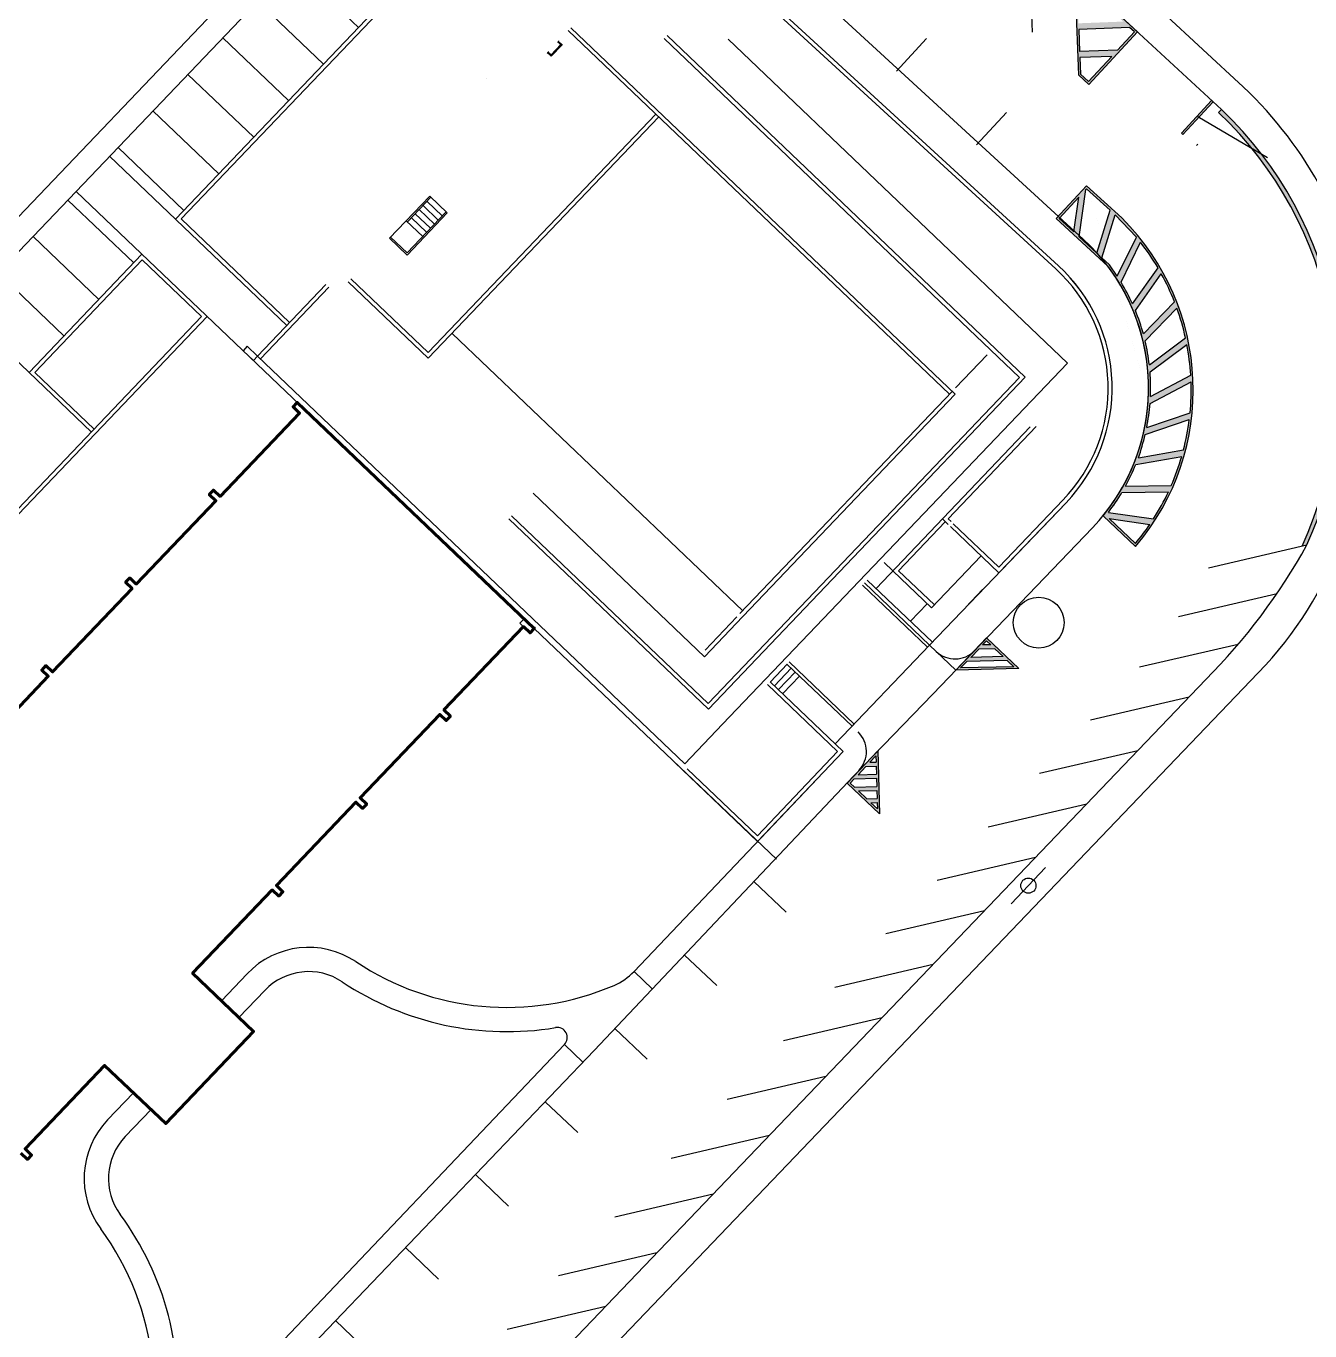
# Model space of a CAD drawing. Header units: millimetres. Extents: x 34038 to 35840, y 10511 to 10922.
# Drawn here: x 34346.5 to 34410, y 10666.8 to 10731.4 of the extents above; entities that cross this region are included whole.
import ezdxf

# ---------------------------------------------------------------- set-up
doc = ezdxf.new("R2010")
doc.units = ezdxf.units.MM
doc.linetypes.add('CONTINUO', pattern=[0])
for name, color, linetype in [('GUIA', 7, 'Continuous'), ('MURO', 2, 'Continuous'), ('PAREDE', 4, 'Continuous'), ('PINTURA BRANCA', 7, 'Continuous'), ('PISO', 31, 'Continuous'), ('piso2', 2, 'Continuous')]:
    doc.layers.add(name, color=color, linetype=linetype)
doc.layers.add('PROJEÇÃO DAS EDIFICAÇÕES', color=4, linetype='Continuous', lineweight=60)

# ---------------------------------------------------------------- blocks, each defined once
blk = doc.blocks.new('12')
at = {"layer": 'PINTURA BRANCA'}
h = blk.add_hatch(color=256, dxfattribs=at)
h.paths.add_polyline_path([(709.5063524391578, 866.5878076270078), (709.3348524387259, 866.3245246753548), (709.2430694875048, 866.7593076274395)], flags=16)
h.paths.add_polyline_path([(709.1846487430099, 867.0360512210649), (709.615513863723, 866.7553897960679), (709.8338367128534, 867.0905541341882), (709.06780725402, 867.5895384083154)], flags=16)
h.paths.add_polyline_path([(710.3346837331574, 868.4351293180409), (710.5979666848099, 868.2636293176096), (710.7694666852412, 868.5269122692622)], flags=16)
h.paths.add_polyline_path([(710.0579401395316, 868.3767085735461), (710.4888052602445, 868.0960471485492), (710.2704824111141, 867.760882810429), (709.5044529522806, 868.259867084556)], flags=16)
h.paths.add_polyline_path([(710.985027265608, 868.6746211296579), (709.2868740274193, 866.0676543903937), (708.8324672768815, 868.2202143791201)])
h.paths.add_polyline_path([(709.009386509525, 867.8662820019409), (709.9429981374185, 867.2581363032485), (710.161320986549, 867.5933006413688), (709.2277093586556, 868.2014463400611), (708.95096576503, 868.1430255955661)], flags=16)
for p, q in [((708.8324672768815, 868.2202143791201), (710.985027265608, 868.6746211296579)), ((710.985027265608, 868.6746211296579), (709.2868740274193, 866.0676543903937)), ((709.2868740274193, 866.0676543903937), (708.8324672768815, 868.2202143791201)), ((708.9509657650299, 868.1430255955661), (709.2277093586556, 868.2014463400611)), ((709.0093865095249, 867.866282001941), (708.95096576503, 868.1430255955661)), ((709.2277093586556, 868.2014463400611), (710.161320986549, 867.5933006413688)), ((709.5044529522806, 868.259867084556), (710.0579401395314, 868.3767085735461)), ((709.5044529522808, 868.259867084556), (710.2704824111141, 867.760882810429)), ((710.0579401395316, 868.3767085735461), (710.4888052602445, 868.0960471485495)), ((710.4888052602445, 868.0960471485492), (710.2704824111141, 867.760882810429)), ((710.334683733157, 868.435129318041), (710.7694666852412, 868.5269122692622)), ((710.3346837331574, 868.4351293180409), (710.5979666848096, 868.2636293176097)), ((710.7694666852414, 868.5269122692623), (710.5979666848099, 868.2636293176096)), ((709.009386509525, 867.8662820019409), (709.9429981374186, 867.2581363032484)), ((709.1846487430099, 867.036051221065), (709.06780725402, 867.5895384083154)), ((709.0678072540201, 867.5895384083155), (709.8338367128534, 867.0905541341882)), ((710.161320986549, 867.5933006413688), (709.9429981374185, 867.2581363032485)), ((709.1846487430099, 867.0360512210649), (709.6155138637231, 866.7553897960678)), ((709.3348524387259, 866.3245246753548), (709.2430694875046, 866.7593076274396)), ((709.2430694875048, 866.7593076274395), (709.5063524391579, 866.5878076270076)), ((709.8338367128533, 867.0905541341882), (709.615513863723, 866.7553897960679)), ((709.5063524391578, 866.5878076270078), (709.3348524387258, 866.3245246753545))]:
    blk.add_line(p, q, dxfattribs=at)
blk = doc.blocks.new('23')
at = {"layer": 'PINTURA BRANCA'}
h = blk.add_hatch(color=256, dxfattribs=at)
h.paths.add_polyline_path([(730.6076939854345, 869.1150008335792), (732.0219075478075, 867.7007872712065), (732.4662726291971, 867.7007872712063), (730.6076939854346, 869.5593659149688)], flags=16)
h.paths.add_polyline_path([(730.6076939854346, 868.8321581211051), (731.7390648353331, 867.7007872712065), (731.1733794103835, 867.7007872712064), (730.6076939854344, 868.266472696156)], flags=16)
h.paths.add_polyline_path([(730.6076939854345, 867.9836299836813), (730.890536697909, 867.7007872712064), (730.6076939854345, 867.7007872712064)], flags=16)
h.paths.add_polyline_path([(730.5076939854343, 869.8007872712063), (732.7076939854344, 867.6007872712063), (730.5076939854343, 867.6007872712063)])
edge = h.paths.add_edge_path(flags=0)
edge.add_line((730.6076939854346, 869.2257857028338), (730.6076939854346, 869.5593659149688))
for p, q in [((730.5076939854343, 867.6007872712063), (730.5076939854343, 869.8007872712063)), ((730.5076939854343, 869.8007872712063), (732.7076939854344, 867.6007872712063)), ((730.6076939854344, 869.1150008335793), (730.6076939854346, 869.5593659149688)), ((730.6076939854346, 869.2257857028338), (730.6076939854346, 869.5593659149688)), ((730.6076939854345, 869.5593659149688), (732.4662726291971, 867.7007872712063)), ((730.6076939854345, 869.1150008335792), (732.0219075478074, 867.7007872712065)), ((730.6076939854344, 868.266472696156), (730.6076939854344, 868.8321581211051)), ((730.6076939854346, 868.8321581211051), (731.739064835333, 867.7007872712065)), ((730.6076939854345, 868.2664726961561), (731.1733794103835, 867.7007872712064)), ((730.5076939854343, 867.6007872712063), (732.7076939854344, 867.6007872712063)), ((730.6076939854345, 867.7007872712064), (730.6076939854344, 867.9836299836813)), ((730.6076939854345, 867.9836299836813), (730.8905366979089, 867.7007872712065)), ((730.6076939854345, 867.7007872712064), (730.890536697909, 867.7007872712064)), ((731.1733794103836, 867.7007872712064), (731.7390648353331, 867.7007872712065)), ((732.0219075478075, 867.7007872712065), (732.4662726291971, 867.7007872712064))]:
    blk.add_line(p, q, dxfattribs=at)
blk = doc.blocks.new('POST')
at = {"color": 7}
blk.add_line((-4.92607066760428, 0), (4.92607066760428, 0), dxfattribs=at)
blk.add_circle((0, 0), 1.503713483002773, dxfattribs=at)

msp = doc.modelspace()

# ---------------------------------------------------------------- hatches: boundary and pattern name
h = msp.add_hatch(color=256)
edge = h.paths.add_edge_path(flags=16)
edge.add_line((34401.39329475085, 10705.78883127485), (34400.09533869949, 10707.02324866048))
edge.add_line((34400.09533869949, 10707.02324866048), (34402.10479251645, 10706.73352074537))
edge.add_arc((34392.27306789897, 10713.39805619398), 11.87766145752869, 320.1609440618289, 325.86821460214935, ccw=False)
edge = h.paths.add_edge_path()
edge.add_line((34401.40136619435, 10705.64315166705), (34399.79908412076, 10707.1669974446))
edge.add_arc((34392.04670667997, 10713.48369309751), 9.9999999977983, 320.8265922606038, 397.0271553801617)
edge.add_line((34400.03020857473, 10719.50562779097), (34397.47790126945, 10721.86008356599))
edge.add_line((34397.47790126944, 10721.86008356599), (34398.96760988034, 10723.47464865669))
edge.add_line((34398.96760988034, 10723.47464865669), (34400.71630628413, 10721.89370799725))
edge.add_arc((34392.27306789897, 10713.39805619398), 11.97766145752869, -40.34941430440301, 45.17728776977822, ccw=False)
edge = h.paths.add_edge_path(flags=16)
edge.add_line((34400.72792894149, 10708.32167992418), (34403.02631070924, 10708.35359281686))
edge.add_arc((34392.27306789897, 10713.39805619398), 11.87766145752869, 327.4666873085637, 334.86821460215083, ccw=False)
edge.add_line((34402.28687375742, 10707.010370077), (34400.05702136407, 10707.33187559232))
edge.add_arc((34392.04670667997, 10713.48369309751), 10.0999999977983, 322.4762060679156, 329.2635110460992)
edge = h.paths.add_edge_path(flags=16)
edge.add_line((34400.9007701393, 10708.62410873116), (34403.16284145089, 10708.65551745534))
edge.add_arc((34392.27306789897, 10713.39805619398), 11.87766145752869, 336.4666873085633, 343.8682146021499)
edge.add_line((34403.68304837607, 10710.09787631831), (34401.41364497793, 10709.70606594838))
edge.add_arc((34392.04670667997, 10713.48369309751), 10.0999999977983, 331.23966093479964, 338.0360903603056, ccw=False)
edge = h.paths.add_edge_path(flags=16)
edge.add_line((34401.53861752963, 10710.03208066596), (34403.77066677844, 10710.41744187701))
edge.add_arc((34392.27306789897, 10713.39805619398), 11.87766145752869, 345.4666873085609, 352.8682146021496)
edge.add_line((34404.05883445601, 10711.92342120097), (34401.88099347878, 10711.18221463481))
edge.add_arc((34392.04670667997, 10713.48369309751), 10.0999999977983, 340.0168482354823, 346.8283476311202, ccw=False)
edge = h.paths.add_edge_path(flags=16)
edge.add_line((34401.95481091353, 10711.52423642473), (34404.09538306323, 10712.25275891526))
edge.add_arc((34392.27306789897, 10713.39805619398), 11.87766145752869, 354.4666873085617, 361.8682146021525)
edge.add_line((34404.1444158486, 10713.78527649119), (34402.1175522398, 10712.7168360929))
edge.add_arc((34392.04670667997, 10713.48369309751), 10.0999999977983, 348.81335997346184, 355.6455450255554, ccw=False)
edge = h.paths.add_edge_path(flags=16)
edge.add_line((34402.13809891788, 10713.06679664012), (34404.12899471266, 10714.11627697353))
edge.add_arc((34392.27306789897, 10713.39805619398), 11.87766145752869, 3.466687308562606, 10.86821460215091)
edge.add_line((34403.93768525591, 10715.63759713259), (34402.11567754639, 10714.27478452507))
edge.add_arc((34392.04670667997, 10713.48369309751), 10.0999999977983, -2.3656629286700195, 4.492343965563123, ccw=False)
edge = h.paths.add_edge_path(flags=16)
edge.add_line((34402.08209474753, 10714.62430095693), (34403.87067409636, 10715.96211005257))
edge.add_arc((34392.27306789897, 10713.39805619398), 11.87766145752869, 12.46668730856119, 19.86821460215159)
edge.add_line((34403.44373307126, 10717.43477284346), (34401.8728582597, 10715.81966079587))
edge.add_arc((34392.04670667997, 10713.48369309751), 10.0999999977983, 6.48432981301562, 13.372673890091221, ccw=False)
edge = h.paths.add_edge_path(flags=16)
edge.add_line((34401.78560543586, 10716.16023022184), (34403.32678192525, 10717.744807616))
edge.add_arc((34392.27306789897, 10713.39805619398), 11.87766145752869, 21.46668730856091, 28.86821460215385)
edge.add_line((34402.67472203675, 10719.13255119333), (34401.39201906596, 10717.31450715772))
edge.add_arc((34392.04670667997, 10713.48369309751), 10.0999999977983, 15.367171210560514, 22.289618970526703, ccw=False)
edge = h.paths.add_edge_path(flags=16)
edge.add_line((34401.2529046428, 10717.63771753468), (34402.51071062963, 10719.42047373338))
edge.add_arc((34392.27306789897, 10713.39805619398), 11.87766145752869, 30.46668730855918, 37.86821460215489)
edge.add_line((34401.64958775626, 10720.68912724462), (34400.68174384101, 10718.72259882133))
edge.add_arc((34392.04670667997, 10713.48369309751), 10.0999999977983, 24.285867986705284, 31.245327445606392, ccw=False)
h.paths.add_polyline_path([(34400.49392036519, 10719.02035101648), (34401.4425545932, 10720.94784794369), (34400.38982265682, 10722.05406271233), (34399.72850075879, 10719.91827103018), (34400.11121056199, 10719.57434893985)], flags=16)
h.paths.add_polyline_path([(34399.48429343563, 10720.14384071063), (34400.1444566412, 10722.27589030327), (34398.97397778051, 10723.33408291914), (34398.94869028391, 10723.30667601334), (34398.60920770255, 10720.95214083292)], flags=16)
h.paths.add_polyline_path([(34398.34172801909, 10721.19920675192), (34398.58945087624, 10722.91732784032), (34397.61961565448, 10721.86620827025)], flags=16)
edge = h.paths.add_edge_path(flags=17)
edge.add_line((34402.03441142437, 10713.01213883957), (34402.03561218022, 10713.01277180572))
edge.add_line((34399.04220756561, 10723.40803121548), (34399.04179308026, 10723.40758199106))
at = {"layer": 'PINTURA BRANCA'}
h = msp.add_hatch(color=256, dxfattribs=at)
h.paths.add_polyline_path([(34400.51560727316, 10730.19408330468), (34398.63460169135, 10730.12122990922), (34398.59063697913, 10731.22035185234), (34401.10549321847, 10731.31775497432), (34401.34738673299, 10731.09423474429)], flags=16)
h.paths.add_polyline_path([(34400.22788904008, 10729.88271473378), (34398.64659206742, 10729.82146937927), (34398.6789731608, 10729.01193899735), (34399.08064362562, 10728.64116614876)], flags=16)
h.paths.add_polyline_path([(34399.08625761302, 10728.49989317061), (34401.48869801822, 10731.09981333425), (34398.38086914778, 10733.97158368907), (34398.58070858846, 10728.96655394943)])
h.paths.add_polyline_path([(34400.79366030937, 10731.60590227629), (34398.57864660306, 10731.52011238228), (34398.53468189084, 10732.61923432541), (34399.650272976, 10732.66244238353)], flags=16)
h.paths.add_polyline_path([(34399.33844006689, 10732.9505896855), (34398.52269151478, 10732.91899485535), (34398.49007061936, 10733.73452031068)], flags=16)
msp.add_hatch(color=256, dxfattribs=at).paths.add_polyline_path([(34405.23301904651, 10727.6398962744), (34405.15957409891, 10727.70776263127), (34403.66711896844, 10726.09093656515), (34403.7405993061, 10726.02310854751)])
h = msp.add_hatch(color=2, dxfattribs=at)
edge = h.paths.add_edge_path()
edge.add_line((34405.65543585537, 10727.24956459282), (34405.50862012137, 10727.11440175644))
edge.add_arc((34392.58654226064, 10713.50939635102), 18.76369548677112, -24.717609473647713, 46.47472771280502, ccw=False)
edge.add_line((34409.63110244994, 10705.66342692251), (34409.87708871964, 10705.72071661264))
edge.add_arc((34392.5878605605, 10713.50876475647), 18.9623601967048, 335.7504993448865, 406.4385362512839)

# ---------------------------------------------------------------- linework, layer by layer
for p, q in [((34369.92486213602, 10747.36050657192), (34398.80849440661, 10720.85106893313)), ((34342.1989392341, 10716.06181974629), (34371.06671015981, 10746.31251687672)), ((34341.33080347522, 10716.89027632583), (34367.18683736828, 10743.98495752952)), ((34362.97293428323, 10731.31282608621), (34359.71741822107, 10734.41953095942)), ((34353.92899620294, 10721.83563325282), (34364.69887666496, 10733.12145067274)), ((34354.21176119625, 10721.8422474476), (34364.84356663188, 10732.9833752822)), ((34361.2469919015, 10729.50420149969), (34357.99147583934, 10732.61090637289)), ((34402.7397656383, 10732.07669000089), (34406.72902865017, 10728.37846749686)), ((34359.52104951976, 10727.69557691316), (34356.2655334576, 10730.80228178637)), ((34357.79510713803, 10725.88695232664), (34354.53959107587, 10728.99365719984)), ((34356.06916475629, 10724.07832774011), (34352.81364869414, 10727.18503261332)), ((34354.34322237456, 10722.26970315359), (34351.08770631241, 10725.37640802679)), ((34359.43596950967, 10716.58038631748), (34350.67347899598, 10724.94233921851)), ((34398.96760988034, 10723.47464865669), (34397.47790126944, 10721.86008356599)), ((34398.60920770255, 10720.95214083292), (34398.94869028391, 10723.30667601334)), ((34398.97397778051, 10723.33408291914), (34398.94869028391, 10723.30667601334)), ((34399.04220756561, 10723.40803121548), (34399.04179308026, 10723.40758199106)), ((34351.86474234121, 10719.67249019157), (34348.60922627906, 10722.77919506478)), ((34349.01653201463, 10723.20601300227), (34371.1627277665, 10702.07197458844)), ((34398.58945087624, 10722.91732784032), (34397.61961565448, 10721.86620827025)), ((34398.34172801909, 10721.19920675192), (34398.58945087624, 10722.91732784032)), ((34399.48429343563, 10720.14384071063), (34400.1444566412, 10722.27589030327)), ((34399.72850075879, 10719.91827103018), (34400.38982265682, 10722.05406271233)), ((34401.4425545932, 10720.94784794369), (34400.38982265682, 10722.05406271233)), ((34359.57404528181, 10716.72507592024), (34354.21176119625, 10721.8422474476)), ((34400.03020857473, 10719.50562779097), (34397.47790126944, 10721.86008356599)), ((34397.55180384152, 10721.79271297735), (34397.55178502692, 10721.79269258586)), ((34398.34172801909, 10721.19920675192), (34397.61961565448, 10721.86620827025)), ((34350.13879995947, 10717.86386560505), (34346.88328389732, 10720.97057047825)), ((34399.48429343563, 10720.14384071063), (34398.60920770255, 10720.95214083292)), ((34400.49392036519, 10719.02035101648), (34401.4425545932, 10720.94784794369)), ((34346.68691519601, 10714.246616432), (34352.2720366371, 10720.09929614135)), ((34400.681743841, 10718.72259882133), (34401.64958775626, 10720.68912724462)), ((34346.96968018931, 10714.25323062678), (34352.27865034089, 10719.8165298695)), ((34352.27865034089, 10719.8165298695), (34355.21631401174, 10717.01312753519)), ((34399.72850075879, 10719.91827103018), (34400.11121056199, 10719.57434893985)), ((34400.49392036519, 10719.02035101648), (34400.11121056199, 10719.57434893985)), ((34401.2529046428, 10717.63771753468), (34402.51071062963, 10719.42047373338)), ((34348.41285757774, 10716.05524101852), (34345.15734151559, 10719.16194589173)), ((34401.39201906595, 10717.31450715772), (34402.67472203675, 10719.13255119333)), ((34401.78560543586, 10716.16023022184), (34403.32678192525, 10717.744807616)), ((34349.76925093897, 10711.30517572315), (34343.43139913385, 10717.3533213052)), ((34343.79279458579, 10705.04247517882), (34355.21631401174, 10717.01312753519)), ((34401.8728582597, 10715.81966079587), (34403.44373307126, 10717.43477284346)), ((34402.08209474753, 10714.62430095693), (34403.87067409637, 10715.96211005257)), ((34402.11567754639, 10714.27478452507), (34403.93768525591, 10715.63759713259)), ((34349.90732671112, 10711.44986532591), (34346.96968018931, 10714.25323062678)), ((34402.1175522398, 10712.7168360929), (34404.1444158486, 10713.78527649119)), ((34402.13809891788, 10713.06679664012), (34404.12899471266, 10714.11627697353)), ((34402.03441142437, 10713.01213883957), (34402.03561218022, 10713.01277180572)), ((34401.88099347878, 10711.18221463481), (34404.05883445601, 10711.92342120097)), ((34401.95481091353, 10711.52423642473), (34404.09538306323, 10712.25275891526)), ((34401.53861752963, 10710.03208066596), (34403.77066677844, 10710.41744187701)), ((34401.41364497793, 10709.70606594838), (34403.68304837607, 10710.09787631831)), ((34400.9007701393, 10708.62410873116), (34403.1628414509, 10708.65551745534)), ((34400.72792894149, 10708.32167992418), (34403.02631070924, 10708.35359281686)), ((34400.05702136407, 10707.33187559232), (34402.28687375742, 10707.010370077)), ((34399.26435254885, 10706.56230681531), (34391.38023279696, 10698.34071910755)), ((34400.09533869949, 10707.02324866048), (34402.10479251645, 10706.73352074537)), ((34371.66915962614, 10701.5887294215), (34383.64558398596, 10690.1743987998)), ((34392.51404093469, 10699.52858983309), (34391.21472181196, 10700.76833292685)), ((34361.76334359772, 10651.64834823673), (34407.82858683124, 10699.76827869271)), ((34358.23966367292, 10650.35044388074), (34404.87484924127, 10699.06573829425)), ((34391.38023279696, 10698.34071910755), (34387.46703163317, 10694.30738545943)), ((34382.71228328244, 10691.05081532941), (34386.9500307577, 10695.50781220062)), ((34387.46703163317, 10694.30738545943), (34374.62569300238, 10680.7103272148)), ((34376.60392775659, 10684.62640642348), (34385.673303922, 10694.16504372707)), ((34376.60392775659, 10684.62640642348), (34377.52307915248, 10683.75039388344)), ((34356.19654593251, 10683.17618714163), (34357.47472042302, 10684.51558145954)), ((34357.0646820844, 10682.34773097394), (34358.34285657491, 10683.68712529185)), ((34374.62569300238, 10680.7103272148), (34354.65571962421, 10659.85096313736)), ((34374.62569300238, 10680.7103272148), (34354.65571962421, 10659.85096313736)), ((34354.79958700772, 10661.69388115888), (34373.16495651504, 10681.00949840551)), ((34354.79958700772, 10661.69388115888), (34373.16495651504, 10681.00949840551)), ((34373.16495651504, 10681.00949840551), (34374.0765727824, 10680.13675115768)), ((34351.85057516057, 10678.62206045475), (34350.57240067005, 10677.28266613685)), ((34352.71871131246, 10677.79360428706), (34351.44053682194, 10676.45420996916))]:
    msp.add_line(p, q)
for centre, radius, start, end in [((34392.5878605605, 10713.50876475647), 20.52025083978314, 10.09541659178757, 46.43853625139025), ((34392.04670667708, 10713.48369309768), 10, 316.2003608468044, 47.45424427852953), ((34392.5878605605, 10713.50876475647), 20.52025083978314, 317.9633258221976, 1.499621614136468), ((34392.47442362837, 10701.43232256152), 1.35, 226.3403224279105, 316.2006386244478), ((34386.74308654672, 10695.49795773191), 1.35000000000007, 316.4448696637956, 46.20063862451997), ((34360.51319695464, 10681.61598487263), 4.2, 56.28965009152664, 136.3397922418352), ((34360.51319695464, 10681.61598487263), 3, 56.28965009152664, 136.3397922418352), ((34370.31053006251, 10696.30071886404), 13.45302094330831, 236.2896500915267, 293.2082871094207), ((34374.42980268897, 10686.69357361322), 3, 293.2082871094207, 316.4445918860893), ((34370.31053006251, 10696.30071886404), 14.65302094330831, 236.2896500915267, 279.4658909419149), ((34372.80260233711, 10681.35402627047), 0.5, 316.4445918860893, 99.46589094191494), ((34372.80260233711, 10681.35402627047), 0.5, 316.4445918860893, 99.46589094191494), ((34353.61087720167, 10674.38306954993), 4.2, 136.3397922418352, 216.3899343918397), ((34353.61087720167, 10674.38306954993), 3, 136.3397922418352, 216.3899343918397), ((34339.40023002024, 10663.90992985307), 14.65302094330831, 352.9053913909603, 36.38993439183972), ((34339.40023002024, 10663.90992985307), 13.45302094330831, 335.8724019540166, 36.38993439183972)]:
    msp.add_arc(centre, radius, start, end)
at = {"layer": 'GUIA'}
for p, q in [((34369.82379663949, 10745.01006091089), (34397.59137261529, 10719.52494128275)), ((34387.6700105964, 10743.86888735176), (34405.65543585537, 10727.24956459282)), ((34381.29123137089, 10734.48537445803), (34397.59140791438, 10719.52519547891)), ((34381.33747651891, 10734.17146513893), (34397.45617287415, 10719.37784730656)), ((34388.56881441506, 10703.56975028708), (34396.19748596715, 10711.56386500937)), ((34392.13073423769, 10707.01260341239), (34396.48025210671, 10711.57048017955)), ((34397.96527192216, 10707.80840898934), (34391.21446622503, 10700.76857682988)), ((34397.82091480705, 10707.94683938049), (34394.6341456153, 10704.62363304819)), ((34397.96526839559, 10707.80841235469), (34394.64040846734, 10704.3412031209)), ((34389.68003356936, 10704.44450460793), (34391.99265873439, 10706.86791355307)), ((34391.84796887507, 10707.00598905637), (34392.13745828692, 10706.72973337108)), ((34392.13073423769, 10707.01260341239), (34392.27553401038, 10706.87442302031)), ((34392.24597568142, 10706.62617674362), (34394.64040846734, 10704.3412031209)), ((34392.38405140487, 10706.77086639284), (34394.6341456153, 10704.62363304819)), ((34391.31441836024, 10702.60839980668), (34393.76510951107, 10705.17648863772)), ((34388.1348469665, 10703.98387466062), (34391.35291095895, 10700.9129559276)), ((34389.39726742981, 10704.43788943774), (34391.31441836024, 10702.60839980668)), ((34389.68003356936, 10704.44450460793), (34391.45249386354, 10702.753089666)), ((34390.26892026207, 10701.94736312337), (34391.09738240585, 10702.81551184038)), ((34391.21472181196, 10700.76833292685), (34386.55469263818, 10695.88507015035)), ((34384.17240309388, 10699.81714480393), (34383.3439478986, 10698.94900336828)), ((34384.37496998464, 10699.62384023914), (34383.54651370165, 10698.75569766367)), ((34384.5775368754, 10699.43053567435), (34383.7490795047, 10698.56239195906)), ((34383.19863985299, 10698.81121970063), (34386.66749886957, 10695.50097349011)), ((34383.33671557645, 10698.95590934986), (34386.9500307577, 10695.50781220062)), ((34384.78010376617, 10699.23723110956), (34383.95164530774, 10698.36908625445)), ((34382.70540360465, 10691.33383388486), (34386.66749886957, 10695.50097349011)), ((34379.23654458807, 10694.64408009538), (34382.70540360465, 10691.33383388486))]:
    msp.add_line(p, q, dxfattribs=at)
at = {"layer": 'GUIA', "color": 4}
for p, q in [((34370.95563282895, 10701.85496148135), (34371.16274687086, 10702.07199551932)), ((34371.16274687087, 10702.07199551932), (34371.66915962614, 10701.5887294215)), ((34370.95563282895, 10701.85496148135), (34371.46204558422, 10701.37169538353)), ((34371.46204558422, 10701.37169538353), (34371.66915962614, 10701.5887294215))]:
    msp.add_line(p, q, dxfattribs=at)
at = {"layer": 'GUIA'}
for points in [[(34387.99676775068, 10703.83918135173), (34391.21472181196, 10700.76833292685), (34391.11118596078, 10700.65983730391), (34387.89323173441, 10703.73068588633)], [(34384.26872476682, 10699.93256244615), (34387.48668477235, 10696.86170834876), (34387.38314892117, 10696.75321272582), (34384.16518875055, 10699.82406698075)]]:
    msp.add_lwpolyline(points, dxfattribs=at)
at = {"layer": 'GUIA', "color": 2}
for centre, radius, start, end in [((34392.5878605605, 10713.50876475647), 18.96236019670386, 335.7504993448452, 46.43853625139025), ((34392.58654226064, 10713.50939635102), 18.76369548677072, 335.2823905263853, 46.47472771276381)]:
    msp.add_arc(centre, radius, start, end, dxfattribs=at)
at = {"layer": 'GUIA'}
for centre, radius, start, end in [((34392.27306789897, 10713.39805619398), 11.97766145752869, 319.6505856955139, 45.17728776981008), ((34392.27306789897, 10713.39805619398), 11.87766145752869, 30.46668730860139, 37.86821460211976), ((34392.04670667708, 10713.48369309768), 8.2, 316.2003608468044, 47.45424427852953), ((34392.04677126504, 10713.48392041261), 8.2, 316.2006386244478, 47.45452205650985), ((34392.0467747916, 10713.48391704726), 8.2, 316.2006386244478, 47.45452205650985), ((34392.04670667997, 10713.48369309751), 9.9999999977983, 320.8265922606554, 37.02715538010537), ((34392.04677126504, 10713.48392041261), 7.999999999999999, 316.2006386244478, 47.45452205650985), ((34392.27306789897, 10713.39805619398), 11.87766145752869, 21.46668730846202, 28.86821460218027), ((34392.04670667997, 10713.48369309751), 10.0999999977983, 24.28586798667026, 31.24532744563249), ((34392.04670667997, 10713.48369309751), 10.0999999977983, 15.36717121062436, 22.28961897050689), ((34392.27306789897, 10713.39805619398), 11.87766145752869, 12.4666873085603, 19.8682146022382), ((34392.04670667997, 10713.48369309751), 10.0999999977983, 6.484329813010826, 13.37267389010975), ((34392.27306789897, 10713.39805619398), 11.87766145752869, 3.466687308533366, 10.8682146021709), ((34392.04670667997, 10713.48369309751), 10.0999999977983, 357.6343370713307, 4.492343965579141), ((34392.27306789897, 10713.39805619398), 11.87766145752869, 354.4666873086091, 1.868214602150386), ((34392.04670667997, 10713.48369309751), 10.0999999977983, 348.8133599734447, 355.6455450255244), ((34392.27306789897, 10713.39805619398), 11.87766145752869, 345.4666873085725, 352.8682146021508), ((34392.04670667997, 10713.48369309751), 10.0999999977983, 340.0168482354765, 346.8283476310697), ((34392.27306789897, 10713.39805619398), 11.87766145752869, 336.4666873085718, 343.8682146021287), ((34392.04670667997, 10713.48369309751), 10.0999999977983, 331.2396609348943, 338.0360903602822), ((34392.04670667997, 10713.48369309751), 10.0999999977983, 322.476206067944, 329.2635110461022), ((34392.27306789897, 10713.39805619398), 11.87766145752869, 327.4666873086096, 334.8682146022022), ((34392.27306789897, 10713.39805619398), 11.87766145752869, 320.160944061721, 325.8682146021405)]:
    msp.add_arc(centre, radius, start, end, dxfattribs=at)
at = {"layer": 'GUIA', "color": 4}
msp.add_arc((34392.04670667708, 10713.48369309768), 8.2, 316.2003608468044, 47.45424427852953, dxfattribs=at)
for p in [(34371.68895184526, 10701.62597360013, 94.855), (34371.69763138697, 10701.62996303061, 94.727)]:
    msp.add_point(p, dxfattribs=at)
at = {"layer": 'MURO', "color": 3}
msp.add_line((34369.29986339679, 10728.7998508965), (34369.29988598327, 10728.79982934251), dxfattribs=at)
at = {"layer": 'MURO'}
msp.add_line((34343.11540597275, 10704.05825725508), (34355.49118308144, 10717.02690267049), dxfattribs=at)
at = {"layer": 'PAREDE', "color": 2, "linetype": 'CONTINUO'}
for p, q in [((34373.34703628957, 10731.15778485859), (34392.19273672524, 10713.17315315429)), ((34373.4851118849, 10731.3024746301), (34392.47549969531, 10713.17976638384)), ((34378.09504199769, 10730.77371267601), (34395.66522596567, 10714.00669634279)), ((34378.23311765707, 10730.91840238637), (34395.94799139949, 10714.01331033263)), ((34398.03333786401, 10714.71863048001), (34381.24927023059, 10730.73544687333)), ((34366.42260618931, 10715.23478255211), (34377.67569087931, 10727.0269084904)), ((34366.42922777512, 10714.95202507811), (34377.82037903565, 10726.88883120256)), ((34362.60031423196, 10718.88239113127), (34366.42260618931, 10715.23478255211)), ((34362.46222841824, 10718.73769100594), (34366.42922777512, 10714.95202507811)), ((34367.60287221599, 10716.18188901629), (34381.97538258047, 10702.4663743427)), ((34357.9861631143, 10715.06111720755), (34379.11692409064, 10694.89610697563)), ((34398.03334007023, 10714.7186327919), (34380.9810159681, 10696.84949018547)), ((34395.66522596567, 10714.00669634279), (34380.26978280085, 10697.873800454)), ((34395.94799139949, 10714.01331033263), (34380.27639678775, 10697.59103514538)), ((34392.33081153897, 10713.31784367168), (34381.83730776675, 10702.32168382532)), ((34392.47549969531, 10713.17976638384), (34381.98199747712, 10702.18360816593)), ((34370.40693150111, 10707.00934778018), (34380.27639678775, 10697.59103514538)), ((34370.54500727326, 10707.15403738294), (34380.26978280085, 10697.873800454)), ((34380.9810159681, 10696.84949018547), (34379.11692409064, 10694.89610697563))]:
    msp.add_line(p, q, dxfattribs=at)
at = {"layer": 'PAREDE', "color": 3, "linetype": 'CONTINUO'}
for p, q in [((34361.36906117066, 10718.60608573766), (34357.98615321559, 10715.06112778989)), ((34361.51375077343, 10718.46800996552), (34358.13084298709, 10714.92305219457))]:
    msp.add_line(p, q, dxfattribs=at)
at = {"layer": 'PAREDE', "color": 3, "linetype": 'CONTINUO', "flags": 128}
msp.add_lwpolyline([(34357.77904334917, 10714.84408976728), (34357.98615674215, 10715.06112442454), (34357.4797425419, 10715.54438900816), (34357.27262562235, 10715.32735771626), (34357.77904334917, 10714.84408976728)], dxfattribs=at)
at = {"layer": 'PINTURA BRANCA'}
for p, q in [((34396.09469767147, 10736.07287154159), (34396.29453711215, 10731.07686671794)), ((34396.09469767147, 10736.07287154159), (34396.29453711215, 10731.07686671794)), ((34398.38086914778, 10733.97158368907), (34398.58070858846, 10728.96655394943)), ((34401.48869801822, 10731.09981333425), (34398.38086914778, 10733.97158368907)), ((34401.10549321847, 10731.31775497432), (34398.59063697913, 10731.22035185234)), ((34398.59063697913, 10731.22035185234), (34398.63460169135, 10730.12122990922)), ((34399.08625761302, 10728.49989317061), (34401.48869801822, 10731.09981333425)), ((34400.51560727316, 10730.19408330468), (34401.34738673299, 10731.09423474429)), ((34401.34738673299, 10731.09423474429), (34401.10549321847, 10731.31775497432)), ((34389.58017397, 10729.1500097686), (34391.06798935535, 10730.76187246048)), ((34400.51560727316, 10730.19408330468), (34398.63460169135, 10730.12122990922)), ((34400.22788904008, 10729.88271473378), (34398.64659206742, 10729.82146937927)), ((34398.64659206742, 10729.82146937927), (34398.6789731608, 10729.01193899735)), ((34399.08064362562, 10728.64116614876), (34400.22788904008, 10729.88271473378)), ((34398.58070858846, 10728.96655394943), (34399.08625761302, 10728.49989317061)), ((34398.6789731608, 10729.01193899735), (34399.08064362562, 10728.64116614876)), ((34405.15933535652, 10727.70750399373), (34403.66711896844, 10726.09093656515)), ((34405.23281569418, 10727.63967597609), (34403.7405993061, 10726.02310854751)), ((34393.5298131571, 10725.50433077948), (34395.01762854245, 10727.11619347136)), ((34398.96760988034, 10723.47464865669), (34400.71630628413, 10721.89370799725)), ((34398.97397778051, 10723.33408291914), (34400.1444566412, 10722.27589030327)), ((34401.40136619435, 10705.64315166705), (34399.79908412076, 10707.1669974446)), ((34401.39329475085, 10705.78883127485), (34400.09533869949, 10707.02324866048)), ((34393.93705938517, 10700.87809511427), (34393.93836295946, 10700.87810666997)), ((34395.62441282915, 10699.60333391751), (34394.03952465529, 10701.1138379771)), ((34387.14831736982, 10693.93636299174), (34388.74776553547, 10692.4258115807)), ((34382.52340883339, 10689.0728278264), (34384.12285699904, 10687.56227641536)), ((34379.09033744466, 10685.43771835902), (34380.6897856103, 10683.92716694798)), ((34375.65726605592, 10681.80260889164), (34377.25671422157, 10680.2920574806)), ((34372.22419466719, 10678.16749942426), (34373.82364283284, 10676.65694801321)), ((34370.3905714441, 10673.02183854583), (34368.75974482465, 10674.58313082943)), ((34366.93287277692, 10669.41014643174), (34365.30204615748, 10670.97143871533)), ((34363.47517410975, 10665.79845431764), (34361.8443474903, 10667.35974660124))]:
    msp.add_line(p, q, dxfattribs=at)
at = {"layer": 'PINTURA BRANCA', "color": 2}
msp.add_line((34405.65543585537, 10727.24956459282), (34405.50862012137, 10727.11440175644), dxfattribs=at)
at = {"layer": 'PINTURA BRANCA'}
for points in [[(34404.47918879347, 10726.91675471571), (34407.92389870283, 10724.88353715717)], [(34403.66711896844, 10726.09093656515), (34403.7405993061, 10726.02310854751)], [(34404.47494339675, 10725.55078071891), (34404.41071338552, 10725.47413539513)], [(34405.00741388775, 10704.58657948175), (34409.87708871964, 10705.72071661264)], [(34403.52581561591, 10702.1879931251), (34408.3954904478, 10703.32213025598)], [(34401.60155794814, 10699.68631231663), (34406.47123278003, 10700.82044944751)], [(34399.17900273012, 10697.06857904605), (34404.04867756202, 10698.20271617693)], [(34396.64911459962, 10694.42584816359), (34401.51878943151, 10695.55998529447)], [(34394.11922646912, 10691.78311728113), (34398.98890130101, 10692.91725441201)], [(34391.58933833861, 10689.14038639867), (34396.4590131705, 10690.27452352955)], [(34389.05945020811, 10686.49765551621), (34393.92912504001, 10687.63179264709)], [(34386.52956207761, 10683.85492463375), (34391.3992369095, 10684.98906176463)], [(34383.99729260261, 10681.21163914112), (34388.86696743451, 10682.345776272)], [(34381.21465379351, 10678.30469063143), (34386.0843286254, 10679.43882776231)], [(34378.43201498441, 10675.39774212174), (34383.3016898163, 10676.53187925262)], [(34378.43201498441, 10675.39774212174), (34383.3016898163, 10676.53187925262)], [(34375.6493761753, 10672.49079361206), (34380.51905100719, 10673.62493074294)], [(34372.8667373662, 10669.58384510237), (34377.73641219809, 10670.71798223325)], [(34370.3344678912, 10666.94055960973), (34375.20414272309, 10668.07469674061)]]:
    msp.add_lwpolyline(points, dxfattribs=at)
msp.add_arc((34383.37175675965, 10720.4360838346), 30.31624407453501, 315.1774015691581, 330.9616149157433, dxfattribs=at)
at = {"layer": 'PISO'}
for p, q in [((34372.99261611651, 10730.48215609961), (34372.48173641382, 10729.94680394506)), ((34373.03602304796, 10730.44073342102), (34372.52514334526, 10729.90538126647)), ((34372.81307749042, 10730.59819710583), (34372.82754643301, 10730.58438954549)), ((34372.82754643301, 10730.58438954549), (34372.8827768126, 10730.6422653191)), ((34372.84135402791, 10730.59885848889), (34372.98433581926, 10730.46241246329)), ((34372.86830783464, 10730.65607291319), (34372.8827768126, 10730.6422653191)), ((34372.86896921771, 10730.6277963757), (34373.01195097369, 10730.49135038384)), ((34372.30219721948, 10730.06284559491), (34372.31666619744, 10730.04903800082)), ((34372.37189643557, 10730.10691390942), (34372.31666619744, 10730.04903800082)), ((34372.33047375697, 10730.06350697797), (34372.47345551296, 10729.92706098612)), ((34372.35742749298, 10730.12072146976), (34372.37189643557, 10730.10691390942)), ((34372.35808887604, 10730.09244493227), (34372.50107066739, 10729.95599890667)), ((34394.05679876408, 10715.12650400587), (34392.50344632749, 10713.4987459748)), ((34371.61531400117, 10708.27561181191), (34380.08365478505, 10700.19435030737)), ((34388.96330130723, 10704.852012556), (34389.39726742981, 10704.43788943774)), ((34393.83401203073, 10703.50982489608), (34393.00555901096, 10702.64168574016)), ((34381.9822374337, 10702.18387508049), (34380.08365478505, 10700.19435030737)), ((34380.11156000507, 10700.51328819572), (34381.6815246443, 10702.15845415407)), ((34378.62055499342, 10694.95549424404), (34382.71228328244, 10691.05081532941))]:
    msp.add_line(p, q, dxfattribs=at)
at = {"layer": 'PISO', "color": 1}
for p, q in [((34372.84069266253, 10730.62713500951), (34372.99814339648, 10730.47688142356)), ((34372.32981235623, 10730.09178353233), (34372.48726309017, 10729.94152994639))]:
    msp.add_line(p, q, dxfattribs=at)
at = {"layer": 'PISO', "color": 2}
for p, q in [((34364.51263780648, 10720.88631502072), (34366.50092892532, 10722.96984530049)), ((34365.39896828044, 10721.69922232844), (34366.55880476643, 10722.91461499164)), ((34367.11788461979, 10721.99405553263), (34366.36549868543, 10722.71204954777)), ((34367.3690665419, 10722.14139066764), (34366.50092892532, 10722.96984530049)), ((34365.37812989081, 10720.17096653783), (34367.31119070079, 10722.1966209765)), ((34365.38077542305, 10720.05786038787), (34367.3690665419, 10722.14139066764)), ((34366.5379663768, 10721.38635920103), (34365.78558044243, 10722.10435321617)), ((34366.73127245779, 10721.5889246449), (34365.97888652343, 10722.30691866004)), ((34366.92457853879, 10721.79149008877), (34366.17219260443, 10722.5094841039)), ((34366.15135421479, 10720.9812283133), (34365.34109243933, 10721.75445263729)), ((34366.3446602958, 10721.18379375717), (34365.59227436144, 10721.9017877723)), ((34365.38077542305, 10720.05786038787), (34364.51263780648, 10720.88631502072)), ((34365.37812989081, 10720.17096653783), (34364.56786811534, 10720.94419086182))]:
    msp.add_line(p, q, dxfattribs=at)
at = {"layer": 'PISO'}
for centre in [(34373.01432018584, 10730.46144408294), (34372.50343987955, 10729.92609260577)]:
    msp.add_circle(centre, 0.03000000000002354, dxfattribs=at)
at = {"layer": 'piso2'}
msp.add_circle((34396.61035322426, 10701.87722702421), 1.258413418696633, dxfattribs=at)
at = {"layer": 'PROJEÇÃO DAS EDIFICAÇÕES'}
msp.add_lwpolyline([(34343.70575398087, 10695.09948909747), (34347.6409207774, 10699.22313581895), (34347.31536972044, 10699.53380688183), (34347.52248376236, 10699.75084091981), (34347.84803481932, 10699.44016985692), (34351.78320161584, 10703.5638165784), (34351.45764703233, 10703.87449100665), (34351.66476460081, 10704.09152167925), (34351.99031565776, 10703.78085061637), (34355.92548245429, 10707.90449733785), (34355.59993139733, 10708.21516840073), (34355.80704543925, 10708.4322024387), (34356.13259649621, 10708.12153137582), (34360.06776329273, 10712.2451780973), (34359.74221223577, 10712.55584916018), (34359.94932627771, 10712.77288319814), (34371.66915962614, 10701.5887294215), (34371.46204558422, 10701.37169538353), (34371.13649452726, 10701.68236644641), (34367.20132773073, 10697.55871972494), (34367.52687878769, 10697.24804866206), (34367.31976474577, 10697.03101462408), (34366.99421368881, 10697.34168568696), (34363.05904689229, 10693.21803896549), (34363.38459794925, 10692.90736790261), (34363.17748390733, 10692.69033386463), (34362.85193285037, 10693.00100492752), (34358.91676605384, 10688.87735820604), (34359.2423171108, 10688.56668714316), (34359.03520306888, 10688.34965310518), (34358.70965201192, 10688.66032416807), (34354.7744852154, 10684.53667744659), (34357.79394391205, 10681.6552294446), (34353.44454903167, 10677.09751464718), (34350.42509033503, 10679.97896264917), (34346.48992353851, 10675.85531592769), (34346.81547459547, 10675.54464486481), (34346.60836055355, 10675.32761082684), (34346.28280949659, 10675.63828188972)], dxfattribs=at)

# ---------------------------------------------------------------- block references
at = {"xscale": 0.25, "yscale": 0.25, "zscale": 0.25, "rotation": 226.6696727122142}
msp.add_blockref('POST', (34396.10077127335, 10688.86918909107), dxfattribs=at)
at = {"layer": 'PINTURA BRANCA'}
for name, p, rotation in [('23', (34269.97284131152, 11828.49951297238), 226.3765866816922), ('12', (34298.98023372328, 9576.58404776236), 34.71714329096339)]:
    msp.add_blockref(name, p, dxfattribs=dict(at, rotation=rotation))

doc.saveas('drawing.dxf')
